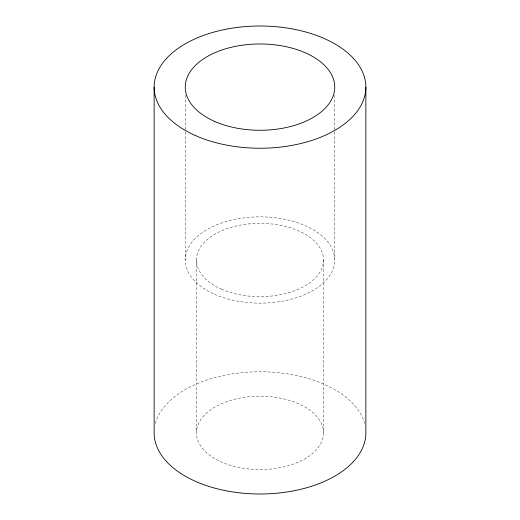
<?xml version="1.0" encoding="UTF-8"?>
<svg xmlns="http://www.w3.org/2000/svg" width="520" height="520" viewBox="0 0 520 520"><rect width="100%" height="100%" fill="white"/><g stroke="black" fill="none" stroke-linecap="round" stroke-linejoin="round"><path stroke-width="0.39" stroke-dasharray="2.6 1.95" d="M334.744 95.238L334.744 130.949M334.744 131.762L334.744 260M323.518 260L323.518 432.881A63.518 36.673 0 0 1 228.241 464.64A63.518 36.673 0 0 1 228.241 401.122A63.518 36.673 0 0 1 323.518 432.881M196.482 260L196.482 432.881M185.256 95.238L185.256 130.949M185.256 131.762L185.256 260M155.395 423.462A105.866 61.12 0 0 1 260 371.761A105.866 61.12 0 0 1 364.604 423.462M221.332 289.094A63.518 36.673 0 0 0 322.978 264.784A63.518 36.673 0 0 0 235.69 226.122A63.518 36.673 0 0 0 221.332 289.094M214.5 294.236A74.743 43.154 0 0 0 334.1 265.636A74.743 43.154 0 0 0 231.4 220.136A74.743 43.154 0 0 0 214.5 294.236"/><path stroke-width="0.78" d="M365.865 87.12L365.865 432.881A105.866 61.12 0 0 1 260 494A105.866 61.12 0 0 1 154.135 432.881L154.135 87.12M195.553 135.609A105.866 61.12 0 0 0 364.962 95.102A105.866 61.12 0 0 0 219.486 30.654A105.866 61.12 0 0 0 195.553 135.609M214.5 121.355A74.743 43.154 0 0 0 334.1 92.755A74.743 43.154 0 0 0 231.4 47.255A74.743 43.154 0 0 0 214.5 121.355"/></g></svg>
